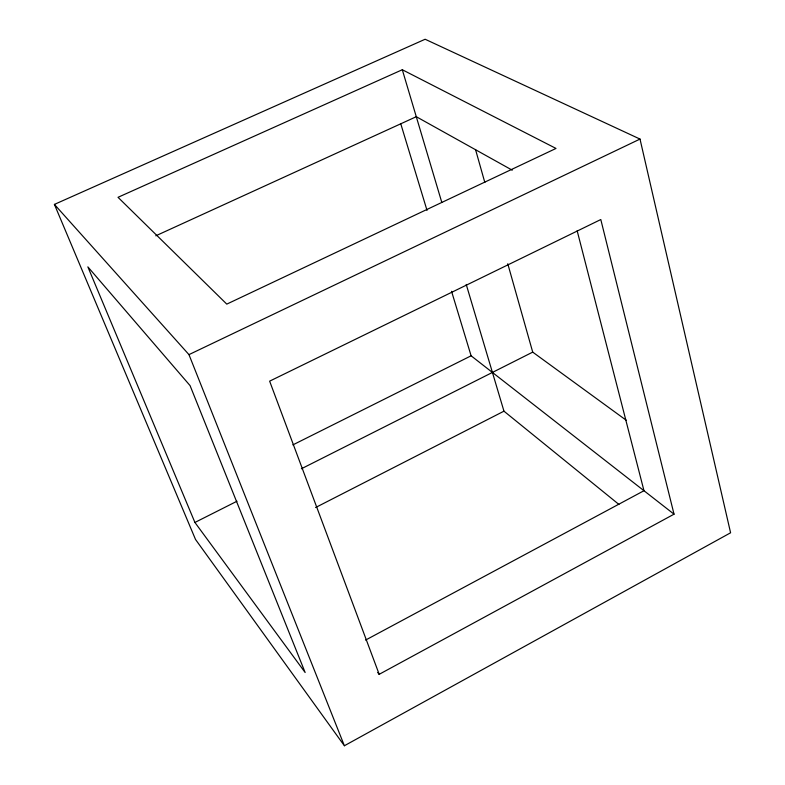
<?xml version="1.0" encoding="UTF-8"?>
<svg xmlns="http://www.w3.org/2000/svg" width="785" height="785" viewBox="0 0 785 785"><rect width="100%" height="100%" fill="white"/><g stroke="black" fill="none" stroke-linecap="round" stroke-linejoin="round"><path stroke-width="1.18" d="M344.379 745.75L730.59 532.789L640.01 139.073L425.136 39.25L54.41 204.404L195.514 539.452L344.379 745.75L188.969 354.624L54.41 204.404M379.194 674.315L674.03 514.175L600.8 219.535L269.638 381.157L379.194 674.315L377.683 672.441M365.575 640.089L643.975 490.723L577.161 230.77M315.57 507.532L503.96 411.173L618.923 504.441M194.915 522.457L305.149 672.51L190.068 385.612L87.861 266.871L194.915 522.457L236.992 501.232M301.381 468.773L532.711 352.122L626.361 420.348M292.854 444.899L471.108 355.801L674.03 514.175M188.969 354.624L640.01 139.073M155.803 235.804L416.286 116.7L512.252 170.188M402.303 69.737L118.015 197.31L226.786 304.119L556.006 148.444L402.303 69.737L441.778 202.334M400.713 123.618L427.02 210.39M451.552 291.304L471.108 355.801M466.231 284.455L503.96 411.173M475.514 149.484L484.826 182.473M507.767 263.76L532.711 352.122"/></g></svg>
